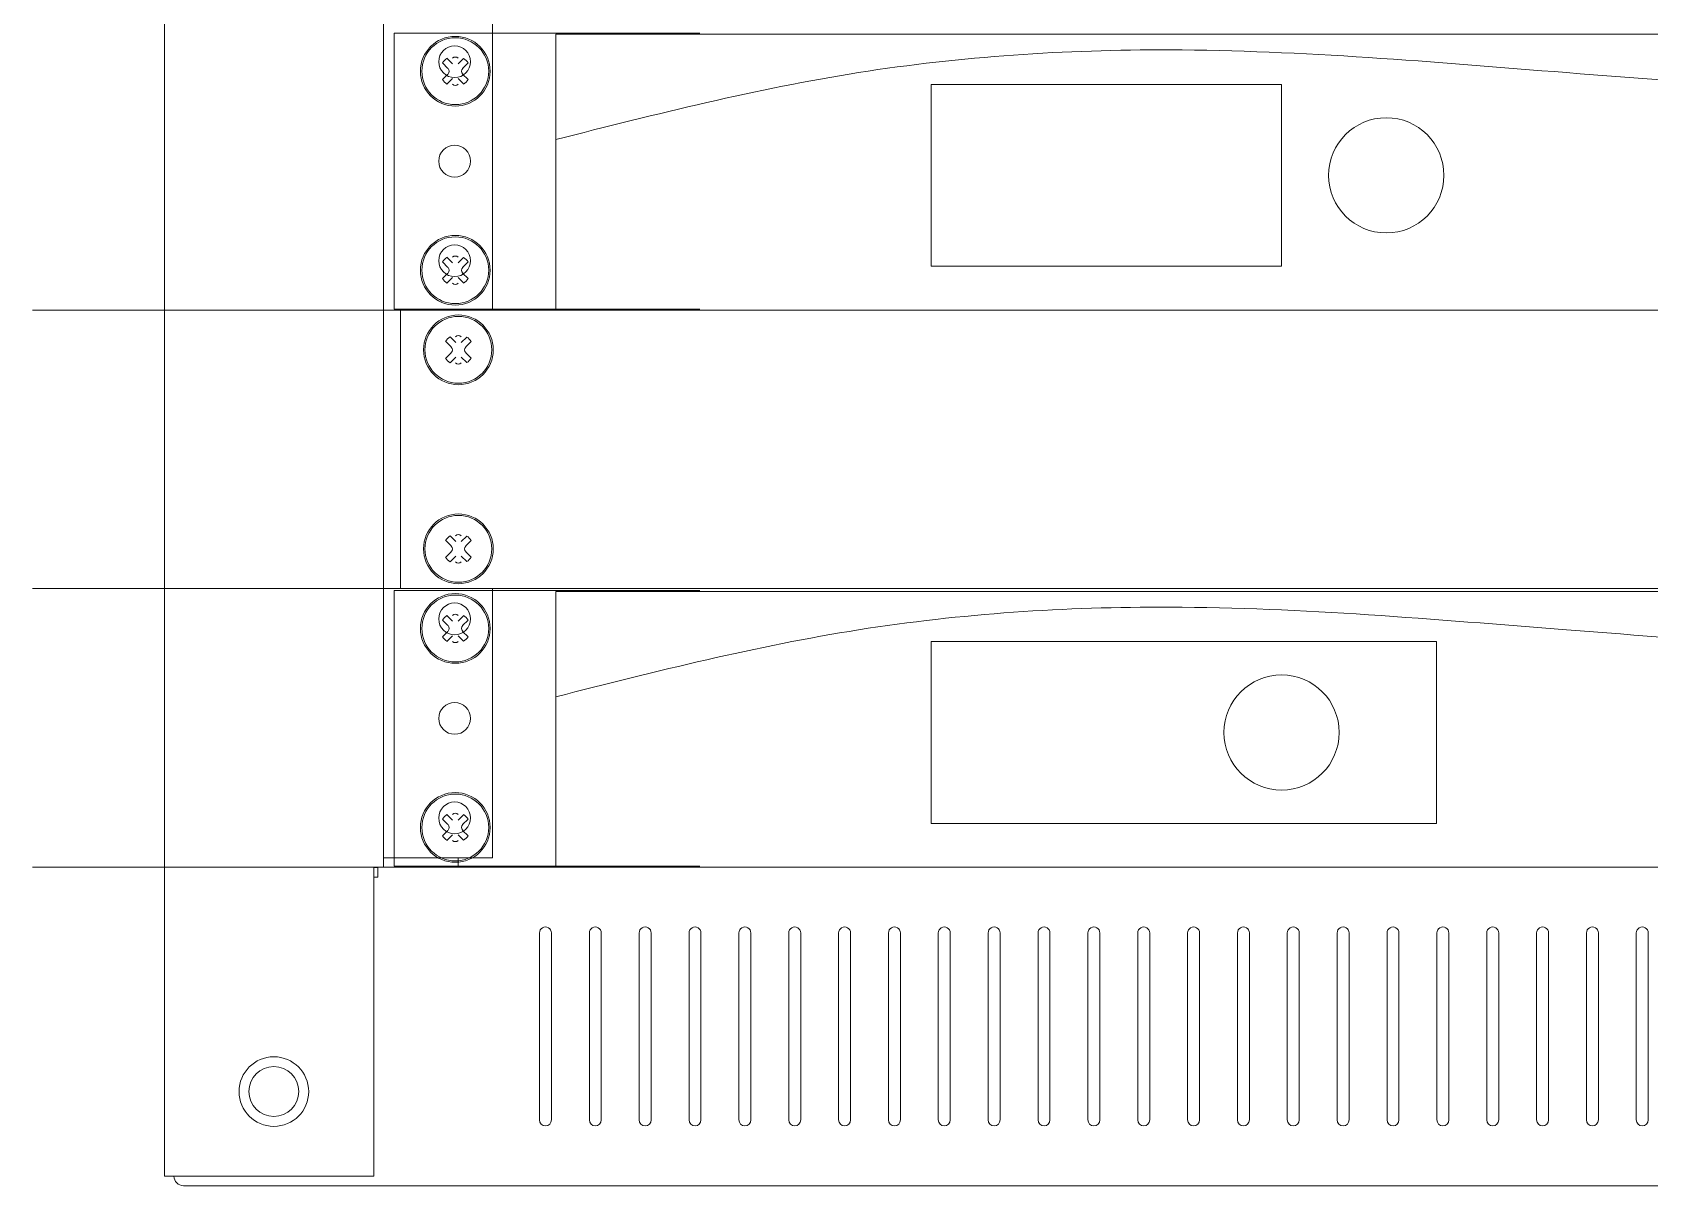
# Model space of a CAD drawing. Header units: millimetres. Extents: x -71336 to -33468, y -26189 to 22712.
# Drawn here: x -34597.8 to -34339.9, y -23553.8 to -23369.8 of the extents above; entities that cross this region are included whole.
import ezdxf

# ---------------------------------------------------------------- set-up
doc = ezdxf.new("R2010")
doc.units = ezdxf.units.MM
doc.set_wipeout_variables(frame=1)
doc.layers.add('SC - Equipment', color=7, linetype='Continuous', lineweight=13)
doc.layers.add('SC - Rack Layout - U-guides and centreline', color=5, linetype='Continuous', lineweight=13, plot=False)
doc.styles.add('ARIAL', font='arial.ttf')

# ---------------------------------------------------------------- blocks, each defined once
blk = doc.blocks.new('*U256')
at = {"layer": 'SC - Rack Layout - U-guides and centreline', "ltscale": 5}
blk.add_lwpolyline([(-300, 0), (300, 0)], dxfattribs=at)
blk = doc.blocks.new('*U257')
at = {"layer": 'SC - Rack Layout - U-guides and centreline', "color": 0, "linetype": 'ByBlock', "lineweight": -2, "transparency": 16777216}
for p in [(0, 88.9), (0, 44.45), (0, 0)]:
    blk.add_blockref('*U256', p, dxfattribs=at)
blk = doc.blocks.new('*U270')
at = {"ltscale": 5}
blk.add_line((-227.076, 52.324), (-244.4623, 52.324), dxfattribs=at)
at = {"layer": 'SC - Equipment'}
for p, q in [((-279.3873, 185.674), (-279.3873, 141.224)), ((-244.4623, 141.224), (-244.4623, 185.674)), ((-227.076, 185.674), (-227.076, 141.224)), ((-279.3873, 141.224), (-279.3873, 96.774)), ((-244.4623, 96.774), (-244.4623, 141.224)), ((-227.076, 141.224), (-227.076, 96.774)), ((-279.3873, 96.774), (-279.3873, 52.324)), ((-244.4623, 52.324), (-244.4623, 96.774)), ((-227.076, 96.774), (-227.076, 52.324)), ((-279.3873, 52.324), (-279.3873, 1.524)), ((-244.4623, 50.8), (-244.4623, 52.324)), ((-232.537, 50.8), (-232.537, 52.324)), ((-245.9863, 50.7365), (-245.9863, 1.524)), ((-245.364, 50.7365), (-245.9863, 50.7365)), ((-245.364, 49.1998), (-245.9863, 49.1998)), ((-245.364, 50.8), (244.4623, 50.8)), ((-245.364, 50.8), (-245.364, 49.1998)), ((-219.583, 40.3225), (-219.583, 10.4775)), ((-217.678, 10.4775), (-217.678, 40.3225)), ((-211.6328, 40.3225), (-211.6328, 10.4775)), ((-209.7278, 10.4775), (-209.7278, 40.3225)), ((-203.6826, 40.3225), (-203.6826, 10.4775)), ((-201.7776, 10.4775), (-201.7776, 40.3225)), ((-195.7324, 40.3225), (-195.7324, 10.4775)), ((-193.8274, 10.4775), (-193.8274, 40.3225)), ((-187.7822, 40.3225), (-187.7822, 10.4775)), ((-185.8772, 10.4775), (-185.8772, 40.3225)), ((-179.832, 40.3225), (-179.832, 10.4775)), ((-177.927, 10.4775), (-177.927, 40.3225)), ((-171.8818, 40.3225), (-171.8818, 10.4775)), ((-169.9768, 10.4775), (-169.9768, 40.3225)), ((-163.9316, 40.3225), (-163.9316, 10.4775)), ((-162.0266, 10.4775), (-162.0266, 40.3225)), ((-155.9814, 40.3225), (-155.9814, 10.4775)), ((-154.0764, 10.4775), (-154.0764, 40.3225)), ((-148.0312, 40.3225), (-148.0312, 10.4775)), ((-146.1262, 10.4775), (-146.1262, 40.3225)), ((-140.081, 40.3225), (-140.081, 10.4775)), ((-138.176, 10.4775), (-138.176, 40.3225)), ((-132.1308, 40.3225), (-132.1308, 10.4775)), ((-130.2258, 10.4775), (-130.2258, 40.3225)), ((-124.1806, 40.3225), (-124.1806, 10.4775)), ((-122.2756, 10.4775), (-122.2756, 40.3225)), ((-116.2304, 40.3225), (-116.2304, 10.4775)), ((-114.3254, 10.4775), (-114.3254, 40.3225)), ((-108.2802, 40.3225), (-108.2802, 10.4775)), ((-106.3752, 10.4775), (-106.3752, 40.3225)), ((-100.33, 40.3225), (-100.33, 10.4775)), ((-98.425, 10.4775), (-98.425, 40.3225)), ((-92.3798, 40.3225), (-92.3798, 10.4775)), ((-90.4748, 10.4775), (-90.4748, 40.3225)), ((-84.4296, 40.3225), (-84.4296, 10.4775)), ((-82.5246, 10.4775), (-82.5246, 40.3225)), ((-76.4794, 40.3225), (-76.4794, 10.4775)), ((-74.5744, 10.4775), (-74.5744, 40.3225)), ((-68.5292, 40.3225), (-68.5292, 10.4775)), ((-66.6242, 10.4775), (-66.6242, 40.3225)), ((-60.579, 40.3225), (-60.579, 10.4775)), ((-58.674, 10.4775), (-58.674, 40.3225)), ((-52.6288, 40.3225), (-52.6288, 10.4775)), ((-50.7238, 10.4775), (-50.7238, 40.3225)), ((-44.6786, 40.3225), (-44.6786, 10.4775)), ((-42.7736, 10.4775), (-42.7736, 40.3225)), ((-279.3873, 1.524), (-245.9863, 1.524)), ((-276.352, 0), (276.352, 0))]:
    blk.add_line(p, q, dxfattribs=at)
for centre, radius in [((-233.11485, 179.324), 2.54), ((-233.11485, 163.449), 2.54), ((-233.11485, 147.574), 2.54), ((-233.11485, 134.874), 2.54), ((-233.11485, 118.999), 2.54), ((-233.11485, 103.124), 2.54), ((-233.11485, 90.424), 2.54), ((-233.11485, 74.549), 2.54), ((-233.11485, 58.674), 2.54), ((-261.9375, 15.0114), 5.5499), ((-261.9375, 15.0114), 3.9751)]:
    blk.add_circle(centre, radius, dxfattribs=at)
for centre, radius, start, end in [((-218.6305, 40.3225), 0.9525, 359.999983, 179.999991), ((-210.6803, 40.3225), 0.9525, 359.999983, 179.999991), ((-202.7301, 40.3225), 0.9525, 359.999983, 179.999991), ((-194.7799, 40.3225), 0.9525, 359.999983, 179.999991), ((-186.8297, 40.3225), 0.9525, 359.999983, 179.999991), ((-178.8795, 40.3225), 0.9525, 359.999983, 179.999991), ((-170.9293, 40.3225), 0.9525, 359.999983, 179.999991), ((-162.9791, 40.3225), 0.9525, 359.999983, 179.999991), ((-155.0289, 40.3225), 0.9525, 359.999983, 179.999991), ((-147.0787, 40.3225), 0.9525, 359.999983, 179.999991), ((-139.1285, 40.3225), 0.9525, 359.999983, 179.999991), ((-131.1783, 40.3225), 0.9525, 359.999983, 179.999991), ((-123.2281, 40.3225), 0.9525, 359.999983, 179.999991), ((-115.2779, 40.3225), 0.9525, 359.999983, 179.999991), ((-107.3277, 40.3225), 0.9525, 359.999983, 179.999991), ((-99.3775, 40.3225), 0.9525, 359.999983, 179.999991), ((-91.4273, 40.3225), 0.9525, 359.999983, 179.999991), ((-83.4771, 40.3225), 0.9525, 359.999983, 179.999991), ((-75.5269, 40.3225), 0.9525, 359.999983, 179.999991), ((-67.5767, 40.3225), 0.9525, 359.999983, 179.999991), ((-59.6265, 40.3225), 0.9525, 359.999983, 179.999991), ((-51.6763, 40.3225), 0.9525, 359.999983, 179.999991), ((-43.7261, 40.3225), 0.9525, 359.999983, 179.999991), ((-218.6305, 10.4775), 0.9525, 179.999991, 359.999983), ((-210.6803, 10.4775), 0.9525, 179.999991, 359.999983), ((-202.7301, 10.4775), 0.9525, 179.999991, 359.999983), ((-194.7799, 10.4775), 0.9525, 179.999991, 359.999983), ((-186.8297, 10.4775), 0.9525, 179.999991, 359.999983), ((-178.8795, 10.4775), 0.9525, 179.999991, 359.999983), ((-170.9293, 10.4775), 0.9525, 179.999991, 359.999983), ((-162.9791, 10.4775), 0.9525, 179.999991, 359.999983), ((-155.0289, 10.4775), 0.9525, 179.999991, 359.999983), ((-147.0787, 10.4775), 0.9525, 179.999991, 359.999983), ((-139.1285, 10.4775), 0.9525, 179.999991, 359.999983), ((-131.1783, 10.4775), 0.9525, 179.999991, 359.999983), ((-123.2281, 10.4775), 0.9525, 179.999991, 359.999983), ((-115.2779, 10.4775), 0.9525, 179.999991, 359.999983), ((-107.3277, 10.4775), 0.9525, 179.999991, 359.999983), ((-99.3775, 10.4775), 0.9525, 179.999991, 359.999983), ((-91.4273, 10.4775), 0.9525, 179.999991, 359.999983), ((-83.4771, 10.4775), 0.9525, 179.999991, 359.999983), ((-75.5269, 10.4775), 0.9525, 179.999991, 359.999983), ((-67.5767, 10.4775), 0.9525, 179.999991, 359.999983), ((-59.6265, 10.4775), 0.9525, 179.999991, 359.999983), ((-51.6763, 10.4775), 0.9525, 179.999991, 359.999983), ((-43.7261, 10.4775), 0.9525, 179.999991, 359.999983), ((-276.352, 1.524), 1.524, 180, 270)]:
    blk.add_arc(centre, radius, start, end, dxfattribs=at)
at = {"ltscale": 5, "style": 'ARIAL', "flags": 1}
blk.add_attdef('UNITS', (470.5, 46), '', height=9.73997, dxfattribs=at)
blk = doc.blocks.new('1U SCREWS - RACK LAYOUT')
at = {"layer": 'SC - Equipment'}
for p, q in [((-233.73, 38.56), (-234.59, 39.42)), ((-232.99, 39.27), (-233.88, 40.16)), ((-231.24, 40.13), (-232.1, 39.27)), ((-230.5, 39.42), (-231.39, 38.56)), ((-233.73, 37.64), (-234.59, 36.78)), ((-232.99, 36.93), (-233.88, 36.04)), ((-231.24, 36.07), (-232.1, 36.93)), ((-230.5, 36.78), (-231.39, 37.64)), ((-232.99, 7.52), (-233.88, 8.41)), ((-231.24, 8.38), (-232.1, 7.52)), ((-233.73, 6.81), (-234.59, 7.67)), ((-233.73, 5.89), (-234.59, 5.03)), ((-232.99, 5.18), (-233.88, 4.29)), ((-231.24, 4.32), (-232.1, 5.18)), ((-230.5, 7.67), (-231.39, 6.81)), ((-230.5, 5.03), (-231.39, 5.89))]:
    blk.add_line(p, q, dxfattribs=at)
for centre, major_axis, start_param, end_param in [((-232.56, 38.1), (5.56, 0), 0, 6.283185), ((-232.56, 38.1), (5.33, 0), 0, 6.283185), ((-232.56, 38.1), (2.44, 0), 2.143456, 2.563819), ((-232.56, 39.73), (0.635, 0), 0.785399, 2.356195), ((-232.56, 38.1), (2.44, 0), 0.57266, 0.993023), ((-232.56, 38.1), (2.44, 0), 3.719366, 4.139729), ((-234.16, 38.1), (0.635, 0), 5.497788, 7.068584), ((-230.93, 38.1), (0.635, 0), 2.356195, 3.926991), ((-232.56, 38.1), (2.44, 0), 5.290163, 5.710525), ((-232.56, 36.47), (0.635, 0), 3.926991, 5.497787), ((-232.56, 6.35), (5.56, 0), 0, 6.283185), ((-232.56, 6.35), (5.33, 0), 0, 6.283185), ((-232.56, 6.35), (2.44, 0), 2.143456, 2.563819), ((-232.56, 7.98), (0.635, 0), 0.785399, 2.356195), ((-232.56, 6.35), (2.44, 0), 0.57266, 0.993023), ((-234.16, 6.35), (0.635, 0), 5.497788, 7.068584), ((-230.93, 6.35), (0.635, 0), 2.356195, 3.926991), ((-232.56, 6.35), (2.44, 0), 3.719366, 4.139729), ((-232.56, 4.72), (0.635, 0), 3.926991, 5.497787), ((-232.56, 6.35), (2.44, 0), 5.290163, 5.710525)]:
    blk.add_ellipse(centre, major_axis=major_axis, ratio=1, start_param=start_param, end_param=end_param, dxfattribs=at)
blk = doc.blocks.new('RACK EARS - RACK LAYOUT')
at = {"layer": 'SC - Equipment', "flags": 128}
for points in [[(-193.55, 44.16), (-242.33, 44.16)], [(-242.33, 44.16), (-242.33, 0.16)], [(-242.33, 0.16), (-193.55, 0.16)]]:
    blk.add_lwpolyline(points, dxfattribs=at)
at = {"layer": 'SC - Equipment'}
blk.add_blockref('1U SCREWS - RACK LAYOUT', (0, 0), dxfattribs=at)
blk = doc.blocks.new('APEX CP1504')
at = {"layer": 'SC - Equipment', "ltscale": 5}
for points in [[(216.5, 44), (216.5, 0), (-216.5, 0), (-216.5, 44)], [(-156.66, 35.99), (-100.8, 35.99), (-100.8, 6.99), (-156.66, 6.99)]]:
    blk.add_lwpolyline(points, close=True, dxfattribs=at)
blk.add_circle((-84.1, 21.49), 9.19, dxfattribs=at)
blk.add_open_spline([(-216.5, 27.21), (-200.5, 31.26), (-168.41, 39.39), (-114.03, 42.94), (-64.79, 38.48), (-15.9, 34.97), (30.68, 31.53), (88.28, 36.02), (127.89, 43.19), (164.18, 42.09), (212.21, 42.58), (216.5, 40.97)], degree=3, knots=[0, 0, 0, 0, 49.424275, 99.142, 162.617664, 197.246115, 247.718261, 301.340893, 329.127223, 404.739476, 427.649153, 427.649153, 427.649153, 427.649153], dxfattribs=at)
at = {"layer": 'SC - Equipment'}
blk.add_blockref('RACK EARS - RACK LAYOUT', (0, 0), dxfattribs=at)
blk = doc.blocks.new('1U BLANK PANEL - RACK LAYOUT')
blk.add_wipeout([(-241.3, 44.45), (241.3, 44.45), (241.3, 0), (-241.3, 0)])
at = {"layer": 'SC - Equipment'}
for p, q in [((-241.3, 0), (-241.3, 44.45)), ((-241.3, 44.45), (241.3, 44.45)), ((-233.23, 38.56), (-234.09, 39.42)), ((-232.49, 39.27), (-233.38, 40.16)), ((-230.74, 40.13), (-231.6, 39.27)), ((-230, 39.42), (-230.89, 38.56)), ((-233.23, 37.64), (-234.09, 36.78)), ((-232.49, 36.93), (-233.38, 36.04)), ((-230.74, 36.07), (-231.6, 36.93)), ((-230, 36.78), (-230.89, 37.64)), ((-232.49, 7.52), (-233.38, 8.41)), ((-230.74, 8.38), (-231.6, 7.52)), ((-233.23, 6.81), (-234.09, 7.67)), ((-233.23, 5.89), (-234.09, 5.03)), ((-232.49, 5.18), (-233.38, 4.29)), ((-230.74, 4.32), (-231.6, 5.18)), ((-230, 7.67), (-230.89, 6.81)), ((-230, 5.03), (-230.89, 5.89)), ((241.3, 0), (-241.3, 0)), ((-241.3, 0), (-241.3, 0))]:
    blk.add_line(p, q, dxfattribs=at)
for centre, major_axis, start_param, end_param in [((-232.06, 38.1), (5.56, 0), 0, 6.283185), ((-232.06, 38.1), (5.33, 0), 0, 6.283185), ((-232.06, 38.1), (2.44, 0), 2.143456, 2.563819), ((-232.06, 39.73), (0.635, 0), 0.785399, 2.356195), ((-232.06, 38.1), (2.44, 0), 0.57266, 0.993023), ((-232.06, 38.1), (2.44, 0), 3.719366, 4.139729), ((-233.66, 38.1), (0.635, 0), 5.497788, 7.068584), ((-230.43, 38.1), (0.635, 0), 2.356195, 3.926991), ((-232.06, 38.1), (2.44, 0), 5.290163, 5.710525), ((-232.06, 36.47), (0.635, 0), 3.926991, 5.497787), ((-232.06, 6.35), (5.56, 0), 0, 6.283185), ((-232.06, 6.35), (5.33, 0), 0, 6.283185), ((-232.06, 6.35), (2.44, 0), 2.143456, 2.563819), ((-232.06, 7.98), (0.635, 0), 0.785399, 2.356195), ((-232.06, 6.35), (2.44, 0), 0.57266, 0.993023), ((-233.66, 6.35), (0.635, 0), 5.497788, 7.068584), ((-230.43, 6.35), (0.635, 0), 2.356195, 3.926991), ((-232.06, 6.35), (2.44, 0), 3.719366, 4.139729), ((-232.06, 4.72), (0.635, 0), 3.926991, 5.497787), ((-232.06, 6.35), (2.44, 0), 5.290163, 5.710525)]:
    blk.add_ellipse(centre, major_axis=major_axis, ratio=1, start_param=start_param, end_param=end_param, dxfattribs=at)
blk = doc.blocks.new('*U281')
blk.add_blockref('1U BLANK PANEL - RACK LAYOUT', (0, -44.45))

msp = doc.modelspace()

# ---------------------------------------------------------------- linework, layer by layer
at = {"layer": 'SC - Equipment', "ltscale": 5}
for points in [[(-34081.256, -23459.04), (-34081.256, -23503.04), (-34514.256, -23503.04), (-34514.256, -23459.04)], [(-34454.418, -23467.045), (-34373.827, -23467.045), (-34373.827, -23496.045), (-34454.418, -23496.045)]]:
    msp.add_lwpolyline(points, close=True, dxfattribs=at)
msp.add_circle((-34398.552, -23481.545), 9.188, dxfattribs=at)
msp.add_open_spline([(-34514.256, -23475.833), (-34498.259, -23471.781), (-34466.169, -23463.651), (-34411.782, -23460.104), (-34362.543, -23464.564), (-34313.66, -23468.071), (-34267.073, -23471.508), (-34209.481, -23467.024), (-34169.868, -23459.845), (-34133.576, -23460.95), (-34085.545, -23460.458), (-34081.256, -23462.073)], degree=3, knots=[0, 0, 0, 0, 49.424275, 99.1420001, 162.6176636, 197.2461147, 247.7182613, 301.3408931, 329.1272231, 404.7394761, 427.6491526, 427.6491526, 427.6491526, 427.6491526], dxfattribs=at)

# ---------------------------------------------------------------- block references
msp.add_blockref('APEX CP1504', (-34297.756, -23414.14))
at = {"layer": 'SC - Equipment'}
for name, p in [('*U270', (-34297.305, -23553.84)), ('RACK EARS - RACK LAYOUT', (-34297.756, -23503.04))]:
    msp.add_blockref(name, p, dxfattribs=at)
at = {"layer": 'SC - Rack Layout - U-guides and centreline'}
msp.add_blockref('*U257', (-34297.756, -23503.04), dxfattribs=at)

# ---------------------------------------------------------------- next in the draw order: block references
at = {"layer": 'SC - Equipment'}
msp.add_blockref('*U281', (-34297.756, -23414.14), dxfattribs=at)

doc.saveas('drawing.dxf')
